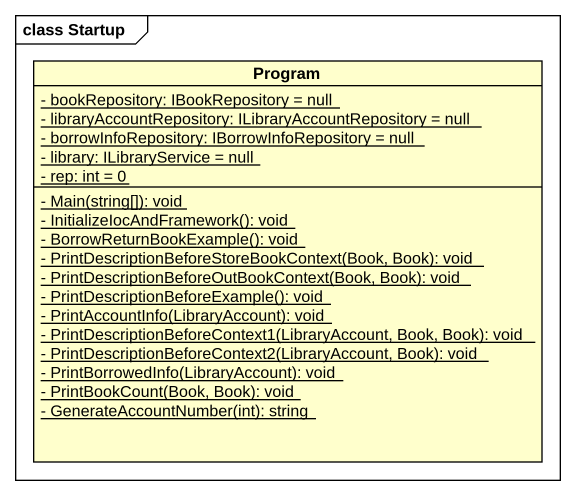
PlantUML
@startuml
mainframe class Startup
hide circle
hide empty members
skinparam classAttributeIconSize 0
class Program {
  {static} - bookRepository: IBookRepository = null
  {static} - libraryAccountRepository: ILibraryAccountRepository = null
  {static} - borrowInfoRepository: IBorrowInfoRepository = null
  {static} - library: ILibraryService = null
  {static} - rep: int = 0
  {static} - Main(string[]): void
  {static} - InitializeIocAndFramework(): void
  {static} - BorrowReturnBookExample(): void
  {static} - PrintDescriptionBeforeStoreBookContext(Book, Book): void
  {static} - PrintDescriptionBeforeOutBookContext(Book, Book): void
  {static} - PrintDescriptionBeforeExample(): void
  {static} - PrintAccountInfo(LibraryAccount): void
  {static} - PrintDescriptionBeforeContext1(LibraryAccount, Book, Book): void
  {static} - PrintDescriptionBeforeContext2(LibraryAccount, Book): void
  {static} - PrintBorrowedInfo(LibraryAccount): void
  {static} - PrintBookCount(Book, Book): void
  {static} - GenerateAccountNumber(int): string
}
@enduml
